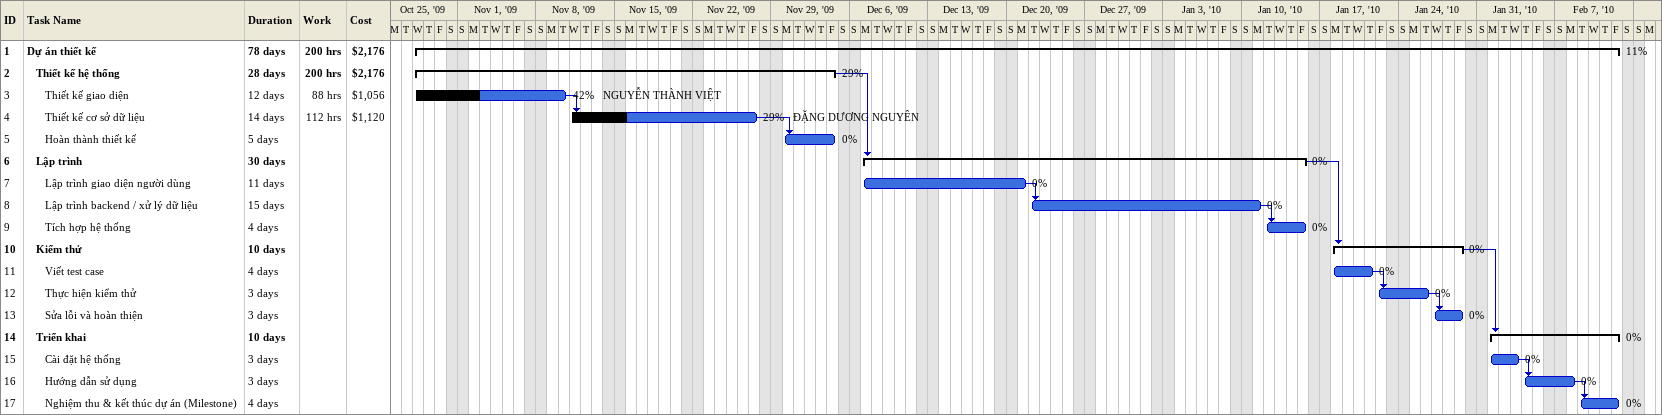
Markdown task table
| ID | Level | Task | Duration | Start | Finish | Predecessors | Resources | % complete | Work (h) | Cost ($) |
|---|---|---|---|---|---|---|---|---|---|---|
| 1 | 1 | **Dự án thiết kế** | 78d | 2009-10-28 | 2010-02-12 |  |  | 11 | 200 | 2176 |
| 2 | 2 | **Thiết kế hệ thống** | 28d | 2009-10-28 | 2009-12-04 |  |  | 29 | 200 | 2176 |
| 3 | 3 | Thiết kế giao diện | 12d | 2009-10-28 | 2009-11-10 |  | NGUYỄN THÀNH VIỆT | 42 | 88 | 1056 |
| 4 | 3 | Thiết kế cơ sở dữ liệu | 14d | 2009-11-11 | 2009-11-27 | 3 | ĐẶNG DƯƠNG NGUYÊN | 29 | 112 | 1120 |
| 5 | 3 | Hoàn thành thiết kế | 5d | 2009-11-30 | 2009-12-04 | 4 |  | 0 |  |  |
| 6 | 2 | **Lập trình** | 30d | 2009-12-07 | 2010-01-15 | 2 |  | 0 |  |  |
| 7 | 3 | Lập trình giao diện người dùng | 11d | 2009-12-07 | 2009-12-21 |  |  | 0 |  |  |
| 8 | 3 | Lập trình backend / xử lý dữ liệu | 15d | 2009-12-22 | 2010-01-11 | 7 |  | 0 |  |  |
| 9 | 3 | Tích hợp hệ thống | 4d | 2010-01-12 | 2010-01-15 | 8 |  | 0 |  |  |
| 10 | 2 | **Kiểm thử** | 10d | 2010-01-18 | 2010-01-29 | 6 |  | 0 |  |  |
| 11 | 3 | Viết test case | 4d | 2010-01-18 | 2010-01-21 |  |  | 0 |  |  |
| 12 | 3 | Thực hiện kiểm thử | 3d | 2010-01-22 | 2010-01-26 | 11 |  | 0 |  |  |
| 13 | 3 | Sửa lỗi và hoàn thiện | 3d | 2010-01-27 | 2010-01-29 | 12 |  | 0 |  |  |
| 14 | 2 | **Triển khai** | 10d | 2010-02-01 | 2010-02-12 | 10 |  | 0 |  |  |
| 15 | 3 | Cài đặt hệ thống | 3d | 2010-02-01 | 2010-02-03 |  |  | 0 |  |  |
| 16 | 3 | Hướng dẫn sử dụng | 3d | 2010-02-04 | 2010-02-08 | 15 |  | 0 |  |  |
| 17 | 3 | Nghiệm thu & kết thúc dự án (Milestone) | 4d | 2010-02-09 | 2010-02-12 | 16 |  | 0 |  |  |
